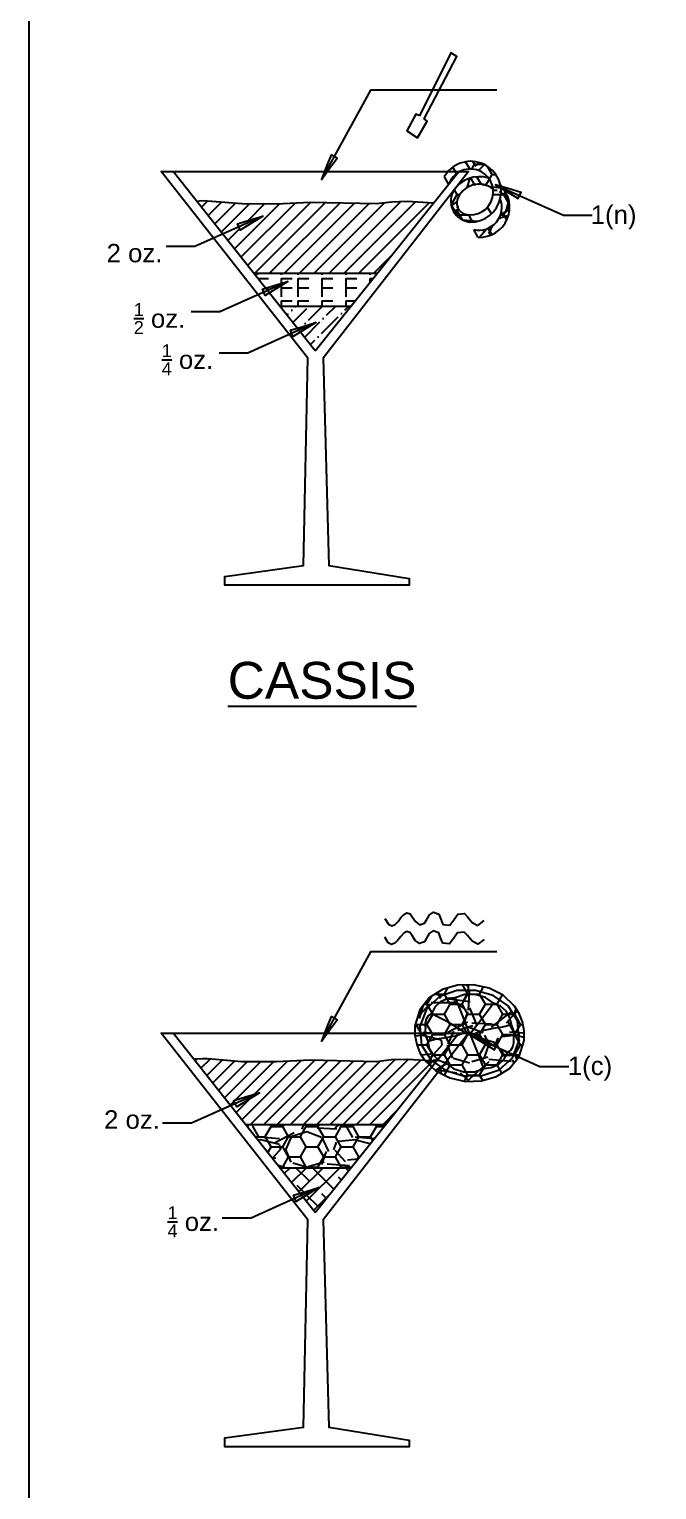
# Model space of a CAD drawing. Header units: metres. Extents: x -2.9 to 16.5, y 0 to 11.5.
# Drawn here: x 0.01 to 1.713, y 5.174 to 9.137 of the extents above; entities that cross this region are included whole.
import ezdxf

# ---------------------------------------------------------------- set-up
doc = ezdxf.new("R2010")
doc.units = ezdxf.units.M
for name, color, linetype in [('benedictine', 34, 'Continuous'), ('bourbon - whiskey', 35, 'Continuous'), ('creme de cassis', 1, 'Continuous'), ('french (dry) vermouth', 160, 'Continuous'), ('lemon juice', 51, 'Continuous')]:
    doc.layers.add(name, color=color, linetype=linetype)
doc.styles.get("Standard").update_dxf_attribs({"font": 'arial.ttf'})
pattern_1 = [(228.0128, (-3.074935, -2.084), (-2.032001727, -2.28600281), [0.034172, -3.38305]), (184.9697, (-3.097795, -2.1094), (3.048004931, 0.253998208), [0.0586405, -5.8054]), (132.5104, (-3.156215, -2.11448), (2.539998152, -2.79400273), [0.041348, -4.09347]), (267.2737, (-3.255275, -2.17798), (0.253998897, 5.079998365), [0.0534005, -5.28664]), (292.8337, (-3.257815, -2.23132), (-1.270003606, 3.048001733), [0.0523634, -5.18398]), (357.2737, (-3.237495, -2.27958), (-5.079998365, 0.253998897), [0.0534005, -5.28664]), (37.6942, (-3.184155, -2.28212), (-3.302002086, -2.539997736), [0.0706194, -6.99131]), (72.2553, (-3.128275, -2.23894), (1.7780035565, 5.5880016206), [0.066672, -6.60053]), (121.4296, (-3.107955, -2.17544), (-2.032000524, 3.301996116), [0.0535813, -5.30455]), (175.2364, (-3.135895, -2.12972), (2.793997805, -0.253997616), [0.0611713, -2.99739]), (222.3974, (-3.1968546, -2.12464), (-3.048000092, -2.793996365), [0.0791078, -7.83168]), (138.8141, (-3.003815, -2.18052), (-1.777998867, 1.523997656), [0.0270005, -2.67306]), (171.4692, (-3.024135, -2.16274), (3.30199496, -0.50800128), [0.0513682, -5.08546]), (225, (-3.07493, -2.15512), (-1e-16, -0.2539998), [0.035921, -0.323289]), (203.1986, (-3.092715, -2.12464), (1.27000428, 0.50800223), [0.019344, -1.91506]), (291.8014, (-3.110495, -2.13226), (-0.25400018, 0.7620005), [0.0273566, -1.34048]), (30.9638, (-3.100335, -2.15766), (0.7619992, 0.5080004), [0.044432, -1.43663]), (161.5651, (-3.062235, -2.1348), (0.50800023, -0.2539996), [0.0321287, -0.77109]), (16.3895, (-3.257815, -2.13226), (2.540001401, 0.761998415), [0.0450088, -4.45588]), (70.3462, (-3.214635, -2.11956), (-1.01599717, -2.79399605), [0.03776, -3.73822]), (293.1986, (-3.062235, -2.084), (-0.50800223, 1.27000428), [0.038688, -1.89572]), (343.6105, (-3.046995, -2.11956), (-2.540001401, 0.761998415), [0.0450088, -4.45588]), (339.444, (-3.257815, -2.28974), (-1.27000158, 0.50799938), [0.0434035, -2.12677]), (294.7751, (-3.217175, -2.30498), (-1.26999704, 2.793998703), [0.036367, -3.60036]), (66.8014, (-3.059695, -2.338), (0.50800223, 1.27000428), [0.038688, -1.89572]), (17.354, (-3.044455, -2.30244), (-3.302000178, -1.015998468), [0.0425783, -4.21524]), (69.444, (-3.184155, -2.338), (-0.50799938, -1.27000158), [0.021702, -2.14848]), (101.3099, (-3.074935, -2.338), (-0.25399875, 1.01599675), [0.0129515, -1.2822]), (165.9638, (-3.077475, -2.3253), (0.76200054, -0.25399956), [0.0523634, -0.994905]), (186.009, (-3.128275, -2.3126), (2.539996254, 0.253999407), [0.0485267, -4.80414]), (303.6901, (-3.100335, -2.18052), (-0.2540001, 0.5079995), [0.0366324, -0.879178]), (353.1572, (-3.080015, -2.211), (4.318001786, -0.508002275), [0.0639557, -6.3316]), (60.9454, (-3.016515, -2.21862), (-1.015997637, -1.77799576), [0.026151, -2.58894]), (90, (-3.00381, -2.19576), (-0.254, 0.254), [0.01524, -0.23876]), (120.2564, (-3.133355, -2.30498), (1.015997847, -1.777999103), [0.0352867, -3.49339]), (48.0128, (-3.151135, -2.2745), (2.032001727, 2.28600281), [0.0683443, -3.34888]), (0, (-3.10541, -2.2237), (0.254, 0.254), [0.06604, -0.18796]), (325.3048, (-3.039375, -2.2237), (-2.5399956, 1.77800017), [0.040161, -3.97593]), (254.0546, (-3.006355, -2.24656), (-0.25400065, -1.01600242), [0.036983, -1.81217]), (207.646, (-3.016515, -2.28212), (-4.825998305, -2.540001597), [0.0602145, -5.96125]), (175.4261, (-3.069855, -2.31006), (-3.3020007605, 0.253998771), [0.063703, -6.30658]), (175.4261, (-3.069855, -2.31006), (-3.3020007605, 0.253998771), [0.063703, -6.30658])]

# ---------------------------------------------------------------- blocks, each defined once
blk = doc.blocks.new('A$C7EF233EF')
for points in [[(0.26617, 0.17318), (0.25609, 0.17746), (0.23156, 0.13265), (0.26064, 0.11371), (0.28679, 0.15847), (0.27865, 0.16498), (0.368, 0.33414), (0.35152, 0.34446), (0.26617, 0.17318)], [(0.02632, 0.06722), (0.01313, 0.03364), (0, 0), (0.02132, 0.02912), (0.0426, 0.05826), (0.03446, 0.06276), (0.02632, 0.06722)], [(0.02632, 0.06722), (0.01313, 0.03364), (0, 0), (0.02132, 0.02912), (0.0426, 0.05826), (0.03446, 0.06276), (0.02632, 0.06722)]]:
    blk.add_lwpolyline(points, close=True)
blk.add_lwpolyline([(0.47635, 0.24257), (0.13309, 0.24257), (0, 0)])
blk = doc.blocks.new('A$C289B61D0')
for points in [[(0.18923, 0.79742), (0.199, 0.78245), (0.20806, 0.77823), (0.21658, 0.78174), (0.22477, 0.78999), (0.23274, 0.80003), (0.24072, 0.80877), (0.24886, 0.81332), (0.25737, 0.81061), (0.26345, 0.80209), (0.27202, 0.78918), (0.28315, 0.78077), (0.29693, 0.78549), (0.30251, 0.79499), (0.31, 0.80774), (0.32069, 0.81538), (0.33577, 0.80963), (0.34093, 0.79607), (0.34662, 0.78159), (0.36518, 0.77985), (0.37613, 0.79385), (0.38688, 0.80931), (0.40488, 0.81175), (0.41368, 0.80263), (0.42622, 0.78685), (0.44156, 0.77854), (0.45887, 0.792)], [(0.45838, 0.74121), (0.44108, 0.72782), (0.42572, 0.73606), (0.41313, 0.75191), (0.40434, 0.76102), (0.38633, 0.75857), (0.37565, 0.74311), (0.36469, 0.72911), (0.34613, 0.7308), (0.34038, 0.74528), (0.33523, 0.75891), (0.32015, 0.76466), (0.30945, 0.757), (0.30197, 0.74425), (0.29644, 0.73477), (0.28266, 0.73004), (0.27154, 0.73845), (0.26291, 0.75131), (0.25683, 0.75982), (0.24831, 0.76254), (0.24023, 0.75803), (0.23226, 0.74925), (0.22423, 0.73927), (0.21609, 0.73102), (0.20751, 0.72749), (0.19845, 0.73173), (0.18874, 0.7467)], [(0.493, 0.70731), (0.14973, 0.70731), (0.0167, 0.46474)]]:
    blk.add_lwpolyline(points)
blk.add_lwpolyline([(0.04297, 0.53202), (0.02983, 0.49838), (0.0167, 0.46474), (0.03797, 0.49393), (0.0593, 0.52306), (0.05116, 0.52757), (0.04297, 0.53202)], close=True)
blk = doc.blocks.new('A$C3C0D392B')
blk.add_lwpolyline([(0, 0), (-0.18425, -0.0829), (-0.26258, -0.0829)])
blk.add_lwpolyline([(-0.06532, -0.02941), (-0.06912, -0.02084), (-0.03455, -0.01042), (0, 0), (-0.0307, -0.01893), (-0.06147, -0.03788), (-0.06532, -0.02941)], close=True)
blk = doc.blocks.new('A$C7E895C52')
for points in [[(0.2355, 0.00405), (0.2355, 0.00405), (0.2298, 0.04335), (0.216975, 0.07995), (0.198375, 0.112725), (0.1752, 0.140625), (0.121875, 0.178575), (0.059175, 0.1995), (-0.007725, 0.204), (-0.073875, 0.1926), (-0.133875, 0.165825), (-0.18285, 0.124275), (-0.215325, 0.068325), (-0.22635, -0.00135), (-0.22635, -0.00135)], [(0.2151, 0.000975), (0.19605, 0.08055), (0.1479, 0.137175), (0.080475, 0.170925), (0.003375, 0.18195), (-0.073575, 0.170175), (-0.140625, 0.13575), (-0.188175, 0.078675), (-0.20625, -0.0009)], [(-0.07605, 0.139275), (-0.106575, 0.1317), (-0.1344, 0.11385), (-0.1551, 0.0885), (-0.164475, 0.05865)], [(0.08655, 0.13995), (0.048525, 0.159075), (0.00465, 0.165375), (-0.03885, 0.158775), (-0.07605, 0.139275)], [(-0.07605, 0.139275), (-0.0375, 0.071625), (0.001125, 0.00375)], [(0.00915, 0.0027), (0.048, 0.07125), (0.08655, 0.13995)], [(0.1734, 0.06015), (0.1629, 0.08925), (0.1428, 0.114), (0.11625, 0.131925), (0.08655, 0.13995)], [(-0.22635, -0.00135), (-0.22635, -0.00135), (-0.22065, -0.04065), (-0.207825, -0.07725), (-0.189225, -0.110025), (-0.16605, -0.137925), (-0.112725, -0.175875), (-0.050025, -0.1968), (0.016875, -0.2013), (0.083025, -0.1899), (0.143025, -0.163125), (0.192, -0.121575), (0.224475, -0.065625), (0.2355, 0.00405), (0.2355, 0.00405)], [(-0.20595, 0.001725), (-0.1869, -0.07785), (-0.13875, -0.134475), (-0.071325, -0.168225), (0.005775, -0.17925), (0.082725, -0.167475), (0.149775, -0.13305), (0.197325, -0.075975), (0.2154, 0.0036)], [(-0.164475, 0.05865), (-0.177, 0.0477), (-0.18345, 0.0324), (-0.185025, 0.015225), (-0.1827, -0.001575)], [(-0.1824, 0.00105), (-0.18, -0.0306), (-0.16425, -0.05745)], [(-0.02025, 0.003375), (-0.090825, 0.033375), (-0.164475, 0.05865)], [(-0.16425, -0.05745), (-0.12855, -0.0429), (-0.090225, -0.031125), (-0.052725, -0.01845), (-0.019575, -0.000975), (-0.0177, 0.002775)], [(0, 0), (-0.03885, -0.06855), (-0.0774, -0.13725)], [(-0.02025, 0.003375), (0.001125, 0.00375)], [(0, 0), (-0.0177, 0.002775)], [(0, 0), (0.008025, -0.00105)], [(0.00915, 0.0027), (0.001125, 0.00375)], [(0.00915, 0.0027), (0.02685, -0.000075)], [(0.1734, 0.06015), (0.1377, 0.0456), (0.099375, 0.033825), (0.061875, 0.02115), (0.028725, 0.003675), (0.02685, -0.000075)], [(0.19155, 0.00165), (0.18915, 0.0333), (0.1734, 0.06015)], [(0.173625, -0.05595), (0.18615, -0.045), (0.1926, -0.0297), (0.194175, -0.012525), (0.19185, 0.004275)], [(-0.16425, -0.05745), (-0.15375, -0.08655), (-0.13365, -0.1113), (-0.1071, -0.129225), (-0.0774, -0.13725)], [(0.0294, -0.000675), (0.008025, -0.00105)], [(0.0852, -0.136575), (0.04665, -0.068925), (0.008025, -0.00105)], [(0.0294, -0.000675), (0.099975, -0.030675), (0.173625, -0.05595)], [(0.0852, -0.136575), (0.115725, -0.129), (0.14355, -0.11115), (0.16425, -0.0858), (0.173625, -0.05595)], [(-0.0774, -0.13725), (-0.039375, -0.156375), (0.0045, -0.162675), (0.048, -0.156075), (0.0852, -0.136575)]]:
    blk.add_lwpolyline(points)

msp = doc.modelspace()

# ---------------------------------------------------------------- hatches: boundary and pattern name
at = {"layer": 'benedictine'}
h = msp.add_hatch(dxfattribs=at)
h.set_pattern_fill('ANSI38', color=256, scale=0.01, style=0)
h.set_pattern_definition([(45, (-4.886722, -4.676), (-0.02245064, 0.02245064), []), (135, (-4.886722, -4.676), (-0.06735192, 0.02245064), [0.079375, -0.047625])])
h.paths.add_polyline_path([(0.8838, 6.0476), (0.6902, 6.0476), (0.7451, 5.9782), (0.762, 5.9833), (0.7965, 5.9937), (0.7658, 5.9748), (0.7537, 5.9673), (0.7864, 5.926)])
at = {"layer": 'bourbon - whiskey'}
h = msp.add_hatch(dxfattribs=at)
h.set_pattern_fill('ANSI31', color=256, scale=0.009, style=0)
h.set_pattern_definition([(45, (0, 0.497587), (-0.02020558, 0.02020558), [])])
h.paths.add_polyline_path([(0.7737, 8.6676), (0.6808, 8.6635), (0.5872, 8.6636), (0.506, 8.6703), (0.4932, 8.6711), (0.4802, 8.6718), (0.4646, 8.6705), (0.5356, 8.5808), (0.579, 8.6004), (0.5752, 8.6089), (0.6098, 8.6193), (0.6443, 8.6298), (0.6137, 8.6108), (0.5829, 8.5919), (0.579, 8.6004), (0.5356, 8.5808), (0.6197, 8.4746), (0.9551, 8.4746), (1.1082, 8.6657), (1.0359, 8.6699), (0.9939, 8.6684), (0.9518, 8.6636)])
h = msp.add_hatch(dxfattribs=at)
h.set_pattern_fill('ANSI31', color=256, scale=0.008, style=0)
h.set_pattern_definition([(45, (-3.257815, -2.338), (-0.01796051, 0.01796051), [])])
h.paths.add_polyline_path([(0.7948, 6.2624), (0.8389, 6.3155), (0.8761, 6.3378), (0.7737, 6.3401), (0.6808, 6.336), (0.5872, 6.3361), (0.506, 6.3428), (0.4932, 6.3436), (0.4802, 6.3443), (0.4607, 6.3427), (0.4569, 6.3422), (0.5569, 6.2159), (0.5696, 6.2216), (0.5658, 6.2302), (0.6003, 6.2406), (0.6349, 6.251), (0.6042, 6.2321), (0.5734, 6.2131), (0.5696, 6.2216), (0.5569, 6.2159), (0.5973, 6.1649), (0.7697, 6.1649), (0.7702, 6.1984)])
h.paths.add_polyline_path([(0.7948, 6.2624), (0.7702, 6.1984), (0.7697, 6.1649), (0.9778, 6.1649), (1.1162, 6.3377), (1.0359, 6.3424), (0.9939, 6.3409), (0.9518, 6.3361), (0.8761, 6.3378), (0.8389, 6.3155)])
at = {"layer": 'creme de cassis'}
h = msp.add_hatch(dxfattribs=at)
h.set_pattern_fill('ANSI36', color=256, scale=0.008, style=0)
h.paths.add_polyline_path([(0.6902, 8.3856), (0.7377, 8.3255), (0.7536, 8.3303), (0.7881, 8.3407), (0.7574, 8.3218), (0.7462, 8.3148), (0.7864, 8.264), (0.8838, 8.3856)])
at = {"layer": 'french (dry) vermouth'}
h = msp.add_hatch(dxfattribs=at)
h.set_pattern_fill('F', color=256, scale=0.5, style=0, pattern_type=2)
h.set_pattern_definition([(0, (0.694, 0.13495), (0, 0.5), [0.03, -0.47]), (270, (0.694, 0.15995), (0.5, -1e-16), [0.05, -0.45]), (0, (0.694, 0.15995), (0, 0.5), [0.03, -0.47]), (0, (0.694, 0.19495), (0, 0.5), [0.03, -0.47]), (270, (0.694, 0.21995), (0.5, -1e-16), [0.05, -0.45]), (0, (0.694, 0.21995), (0, 0.5), [0.03, -0.47]), (0, (0.694, 0.25495), (0, 0.5), [0.03, -0.47]), (270, (0.694, 0.27995), (0.5, -1e-16), [0.05, -0.45]), (0, (0.694, 0.27995), (0, 0.5), [0.03, -0.47]), (0, (0.694, 0.31495), (0, 0.5), [0.03, -0.47]), (270, (0.694, 0.33995), (0.5, -1e-16), [0.05, -0.45]), (0, (0.694, 0.33995), (0, 0.5), [0.03, -0.47]), (0, (0.694, 0.37495), (0, 0.5), [0.03, -0.47]), (270, (0.694, 0.39995), (0.5, -1e-16), [0.05, -0.45]), (0, (0.694, 0.39995), (0, 0.5), [0.03, -0.47]), (0, (0.694, 0.43495), (0, 0.5), [0.03, -0.47]), (270, (0.694, 0.45995), (0.5, -1e-16), [0.05, -0.45]), (0, (0.694, 0.45995), (0, 0.5), [0.03, -0.47]), (270, (0.694, 0.51995), (0.5, -1e-16), [0.05, -0.45]), (0, (0.629, 0.13495), (0, 0.5), [0.03, -0.47]), (270, (0.629, 0.15995), (0.5, -1e-16), [0.05, -0.45]), (0, (0.629, 0.15995), (0, 0.5), [0.03, -0.47]), (0, (0.629, 0.19495), (0, 0.5), [0.03, -0.47]), (270, (0.629, 0.21995), (0.5, -1e-16), [0.05, -0.45]), (0, (0.629, 0.21995), (0, 0.5), [0.03, -0.47]), (0, (0.629, 0.25495), (0, 0.5), [0.03, -0.47]), (270, (0.629, 0.27995), (0.5, -1e-16), [0.05, -0.45]), (0, (0.629, 0.27995), (0, 0.5), [0.03, -0.47]), (0, (0.629, 0.31495), (0, 0.5), [0.03, -0.47]), (270, (0.629, 0.33995), (0.5, -1e-16), [0.05, -0.45]), (0, (0.629, 0.33995), (0, 0.5), [0.03, -0.47]), (0, (0.629, 0.37495), (0, 0.5), [0.03, -0.47]), (270, (0.629, 0.39995), (0.5, -1e-16), [0.05, -0.45]), (0, (0.629, 0.39995), (0, 0.5), [0.03, -0.47]), (0, (0.629, 0.43495), (0, 0.5), [0.03, -0.47]), (270, (0.629, 0.45995), (0.5, -1e-16), [0.05, -0.45]), (0, (0.629, 0.45995), (0, 0.5), [0.03, -0.47]), (270, (0.629, 0.51995), (0.5, -1e-16), [0.05, -0.45]), (0, (0.564, 0.13495), (0, 0.5), [0.03, -0.47]), (270, (0.564, 0.15995), (0.5, -1e-16), [0.05, -0.45]), (0, (0.564, 0.15995), (0, 0.5), [0.03, -0.47]), (0, (0.564, 0.19495), (0, 0.5), [0.03, -0.47]), (270, (0.564, 0.21995), (0.5, -1e-16), [0.05, -0.45]), (0, (0.564, 0.21995), (0, 0.5), [0.03, -0.47]), (0, (0.564, 0.25495), (0, 0.5), [0.03, -0.47]), (270, (0.564, 0.27995), (0.5, -1e-16), [0.05, -0.45]), (0, (0.564, 0.27995), (0, 0.5), [0.03, -0.47]), (0, (0.564, 0.31495), (0, 0.5), [0.03, -0.47]), (270, (0.564, 0.33995), (0.5, -1e-16), [0.05, -0.45]), (0, (0.564, 0.33995), (0, 0.5), [0.03, -0.47]), (0, (0.564, 0.37495), (0, 0.5), [0.03, -0.47]), (270, (0.564, 0.39995), (0.5, -1e-16), [0.05, -0.45]), (0, (0.564, 0.39995), (0, 0.5), [0.03, -0.47]), (0, (0.564, 0.43495), (0, 0.5), [0.03, -0.47]), (270, (0.564, 0.45995), (0.5, -1e-16), [0.05, -0.45]), (0, (0.564, 0.45995), (0, 0.5), [0.03, -0.47]), (270, (0.564, 0.51995), (0.5, -1e-16), [0.05, -0.45]), (0, (0.499, 0.13495), (0, 0.5), [0.03, -0.47]), (270, (0.499, 0.15995), (0.5, -1e-16), [0.05, -0.45]), (0, (0.499, 0.15995), (0, 0.5), [0.03, -0.47]), (0, (0.499, 0.19495), (0, 0.5), [0.03, -0.47]), (270, (0.499, 0.21995), (0.5, -1e-16), [0.05, -0.45]), (0, (0.499, 0.21995), (0, 0.5), [0.03, -0.47]), (0, (0.499, 0.25495), (0, 0.5), [0.03, -0.47]), (270, (0.499, 0.27995), (0.5, -1e-16), [0.05, -0.45]), (0, (0.499, 0.27995), (0, 0.5), [0.03, -0.47]), (0, (0.499, 0.31495), (0, 0.5), [0.03, -0.47]), (270, (0.499, 0.33995), (0.5, -1e-16), [0.05, -0.45]), (0, (0.499, 0.33995), (0, 0.5), [0.03, -0.47]), (0, (0.499, 0.37495), (0, 0.5), [0.03, -0.47]), (270, (0.499, 0.39995), (0.5, -1e-16), [0.05, -0.45]), (0, (0.499, 0.39995), (0, 0.5), [0.03, -0.47]), (0, (0.499, 0.43495), (0, 0.5), [0.03, -0.47]), (270, (0.499, 0.45995), (0.5, -1e-16), [0.05, -0.45]), (0, (0.499, 0.45995), (0, 0.5), [0.03, -0.47]), (270, (0.499, 0.51995), (0.5, -1e-16), [0.05, -0.45]), (0, (0.434, 0.13495), (0, 0.5), [0.03, -0.47]), (270, (0.434, 0.15995), (0.5, -1e-16), [0.05, -0.45]), (0, (0.434, 0.15995), (0, 0.5), [0.03, -0.47]), (0, (0.434, 0.19495), (0, 0.5), [0.03, -0.47]), (270, (0.434, 0.21995), (0.5, -1e-16), [0.05, -0.45]), (0, (0.434, 0.21995), (0, 0.5), [0.03, -0.47]), (0, (0.434, 0.25495), (0, 0.5), [0.03, -0.47]), (270, (0.434, 0.27995), (0.5, -1e-16), [0.05, -0.45]), (0, (0.434, 0.27995), (0, 0.5), [0.03, -0.47]), (0, (0.434, 0.31495), (0, 0.5), [0.03, -0.47]), (270, (0.434, 0.33995), (0.5, -1e-16), [0.05, -0.45]), (0, (0.434, 0.33995), (0, 0.5), [0.03, -0.47]), (0, (0.434, 0.37495), (0, 0.5), [0.03, -0.47]), (270, (0.434, 0.39995), (0.5, -1e-16), [0.05, -0.45]), (0, (0.434, 0.39995), (0, 0.5), [0.03, -0.47]), (0, (0.434, 0.43495), (0, 0.5), [0.03, -0.47]), (270, (0.434, 0.45995), (0.5, -1e-16), [0.05, -0.45]), (0, (0.434, 0.45995), (0, 0.5), [0.03, -0.47]), (270, (0.434, 0.51995), (0.5, -1e-16), [0.05, -0.45]), (0, (0.369, 0.13495), (0, 0.5), [0.03, -0.47]), (270, (0.369, 0.15995), (0.5, -1e-16), [0.05, -0.45]), (0, (0.369, 0.15995), (0, 0.5), [0.03, -0.47]), (0, (0.369, 0.19495), (0, 0.5), [0.03, -0.47]), (270, (0.369, 0.21995), (0.5, -1e-16), [0.05, -0.45]), (0, (0.369, 0.21995), (0, 0.5), [0.03, -0.47]), (0, (0.369, 0.25495), (0, 0.5), [0.03, -0.47]), (270, (0.369, 0.27995), (0.5, -1e-16), [0.05, -0.45]), (0, (0.369, 0.27995), (0, 0.5), [0.03, -0.47]), (0, (0.369, 0.31495), (0, 0.5), [0.03, -0.47]), (270, (0.369, 0.33995), (0.5, -1e-16), [0.05, -0.45]), (0, (0.369, 0.33995), (0, 0.5), [0.03, -0.47]), (0, (0.369, 0.37495), (0, 0.5), [0.03, -0.47]), (270, (0.369, 0.39995), (0.5, -1e-16), [0.05, -0.45]), (0, (0.369, 0.39995), (0, 0.5), [0.03, -0.47]), (0, (0.369, 0.43495), (0, 0.5), [0.03, -0.47]), (270, (0.369, 0.45995), (0.5, -1e-16), [0.05, -0.45]), (0, (0.369, 0.45995), (0, 0.5), [0.03, -0.47]), (270, (0.369, 0.51995), (0.5, -1e-16), [0.05, -0.45]), (0, (0.304, 0.13495), (0, 0.5), [0.03, -0.47]), (270, (0.304, 0.15995), (0.5, -1e-16), [0.05, -0.45]), (0, (0.304, 0.15995), (0, 0.5), [0.03, -0.47]), (0, (0.304, 0.19495), (0, 0.5), [0.03, -0.47]), (270, (0.304, 0.21995), (0.5, -1e-16), [0.05, -0.45]), (0, (0.304, 0.21995), (0, 0.5), [0.03, -0.47]), (0, (0.304, 0.25495), (0, 0.5), [0.03, -0.47]), (270, (0.304, 0.27995), (0.5, -1e-16), [0.05, -0.45]), (0, (0.304, 0.27995), (0, 0.5), [0.03, -0.47]), (0, (0.304, 0.31495), (0, 0.5), [0.03, -0.47]), (270, (0.304, 0.33995), (0.5, -1e-16), [0.05, -0.45]), (0, (0.304, 0.33995), (0, 0.5), [0.03, -0.47]), (0, (0.304, 0.37495), (0, 0.5), [0.03, -0.47]), (270, (0.304, 0.39995), (0.5, -1e-16), [0.05, -0.45]), (0, (0.304, 0.39995), (0, 0.5), [0.03, -0.47]), (0, (0.304, 0.43495), (0, 0.5), [0.03, -0.47]), (270, (0.304, 0.45995), (0.5, -1e-16), [0.05, -0.45]), (0, (0.304, 0.45995), (0, 0.5), [0.03, -0.47]), (270, (0.304, 0.51995), (0.5, -1e-16), [0.05, -0.45]), (0, (0.239, 0.13495), (0, 0.5), [0.03, -0.47]), (270, (0.239, 0.15995), (0.5, -1e-16), [0.05, -0.45]), (0, (0.239, 0.15995), (0, 0.5), [0.03, -0.47]), (0, (0.239, 0.19495), (0, 0.5), [0.03, -0.47]), (270, (0.239, 0.21995), (0.5, -1e-16), [0.05, -0.45]), (0, (0.239, 0.21995), (0, 0.5), [0.03, -0.47]), (0, (0.239, 0.25495), (0, 0.5), [0.03, -0.47]), (270, (0.239, 0.27995), (0.5, -1e-16), [0.05, -0.45]), (0, (0.239, 0.27995), (0, 0.5), [0.03, -0.47]), (0, (0.239, 0.31495), (0, 0.5), [0.03, -0.47]), (270, (0.239, 0.33995), (0.5, -1e-16), [0.05, -0.45]), (0, (0.239, 0.33995), (0, 0.5), [0.03, -0.47]), (0, (0.239, 0.37495), (0, 0.5), [0.03, -0.47]), (270, (0.239, 0.39995), (0.5, -1e-16), [0.05, -0.45]), (0, (0.239, 0.39995), (0, 0.5), [0.03, -0.47]), (0, (0.239, 0.43495), (0, 0.5), [0.03, -0.47]), (270, (0.239, 0.45995), (0.5, -1e-16), [0.05, -0.45]), (0, (0.239, 0.45995), (0, 0.5), [0.03, -0.47]), (270, (0.239, 0.51995), (0.5, -1e-16), [0.05, -0.45])])
h.paths.add_polyline_path([(0.9551, 8.4746), (0.6197, 8.4746), (0.6902, 8.3856), (0.8838, 8.3856)])
at = {"layer": 'lemon juice'}
h = msp.add_hatch(dxfattribs=at)
h.set_pattern_fill('GRAVEL', color=256, scale=0.01, style=0)
h.set_pattern_definition([(228.0128, (-3.074935, -2.084), (-2.032001727, -2.28600281), [0.034172, -3.38305]), (184.9697, (-3.097795, -2.1094), (3.048004931, 0.253998208), [0.0586405, -5.8054]), (132.5104, (-3.156215, -2.11448), (2.539998152, -2.79400273), [0.041348, -4.09347]), (267.2737, (-3.255275, -2.17798), (0.253998897, 5.079998365), [0.0534005, -5.28664]), (292.8337, (-3.257815, -2.23132), (-1.270003606, 3.048001733), [0.0523634, -5.18398]), (357.2737, (-3.237495, -2.27958), (-5.079998365, 0.253998897), [0.0534005, -5.28664]), (37.6942, (-3.184155, -2.28212), (-3.302002086, -2.539997736), [0.0706194, -6.99131]), (72.2553, (-3.128275, -2.23894), (1.7780035565, 5.5880016206), [0.066672, -6.60053]), (121.4296, (-3.107955, -2.17544), (-2.032000524, 3.301996116), [0.0535813, -5.30455]), (175.2364, (-3.135895, -2.12972), (2.793997805, -0.253997616), [0.0611713, -2.99739]), (222.3974, (-3.1968546, -2.12464), (-3.048000092, -2.793996365), [0.0791078, -7.83168]), (138.8141, (-3.003815, -2.18052), (-1.777998867, 1.523997656), [0.0270005, -2.67306]), (171.4692, (-3.024135, -2.16274), (3.30199496, -0.50800128), [0.0513682, -5.08546]), (225, (-3.07493, -2.15512), (-1e-16, -0.2539998), [0.035921, -0.323289]), (203.1986, (-3.092715, -2.12464), (1.27000428, 0.50800223), [0.019344, -1.91506]), (291.8014, (-3.110495, -2.13226), (-0.25400018, 0.7620005), [0.0273566, -1.34048]), (30.9638, (-3.100335, -2.15766), (0.7619992, 0.5080004), [0.044432, -1.43663]), (161.5651, (-3.062235, -2.1348), (0.50800023, -0.2539996), [0.0321287, -0.77109]), (16.3895, (-3.257815, -2.13226), (2.540001401, 0.761998415), [0.0450088, -4.45588]), (70.3462, (-3.214635, -2.11956), (-1.01599717, -2.79399605), [0.03776, -3.73822]), (293.1986, (-3.062235, -2.084), (-0.50800223, 1.27000428), [0.038688, -1.89572]), (343.6105, (-3.046995, -2.11956), (-2.540001401, 0.761998415), [0.0450088, -4.45588]), (339.444, (-3.257815, -2.28974), (-1.27000158, 0.50799938), [0.0434035, -2.12677]), (294.7751, (-3.217175, -2.30498), (-1.26999704, 2.793998703), [0.036367, -3.60036]), (66.8014, (-3.059695, -2.338), (0.50800223, 1.27000428), [0.038688, -1.89572]), (17.354, (-3.044455, -2.30244), (-3.302000178, -1.015998468), [0.0425783, -4.21524]), (69.444, (-3.184155, -2.338), (-0.50799938, -1.27000158), [0.021702, -2.14848]), (101.3099, (-3.074935, -2.338), (-0.25399875, 1.01599675), [0.0129515, -1.2822]), (165.9638, (-3.077475, -2.3253), (0.76200054, -0.25399956), [0.0523634, -0.994905]), (186.009, (-3.128275, -2.3126), (2.539996254, 0.253999407), [0.0485267, -4.80414]), (303.6901, (-3.100335, -2.18052), (-0.2540001, 0.5079995), [0.0366324, -0.879178]), (353.1572, (-3.080015, -2.211), (4.318001786, -0.508002275), [0.0639557, -6.3316]), (60.9454, (-3.016515, -2.21862), (-1.015997637, -1.77799576), [0.026151, -2.58894]), (90, (-3.00381, -2.19576), (-0.254, 0.254), [0.01524, -0.23876]), (120.2564, (-3.133355, -2.30498), (1.015997847, -1.777999103), [0.0352867, -3.49339]), (48.0128, (-3.151135, -2.2745), (2.032001727, 2.28600281), [0.0683443, -3.34888]), (0, (-3.10541, -2.2237), (0.254, 0.254), [0.06604, -0.18796]), (325.3048, (-3.039375, -2.2237), (-2.5399956, 1.77800017), [0.040161, -3.97593]), (254.0546, (-3.006355, -2.24656), (-0.25400065, -1.01600242), [0.036983, -1.81217]), (207.646, (-3.016515, -2.28212), (-4.825998305, -2.540001597), [0.0602145, -5.96125]), (175.4261, (-3.069855, -2.31006), (-3.3020007605, 0.253998771), [0.063703, -6.30658]), (175.4261, (-3.069855, -2.31006), (-3.3020007605, 0.253998771), [0.063703, -6.30658])])
h.paths.add_polyline_path([(1.1467, 8.7504), (1.176, 8.7504), (1.1783, 8.7504, -1.440995), (1.1935, 8.6347, -0.408592), (1.1717, 8.6737, -0.51898), (1.2694, 8.7027, 0.131666), (1.2575, 8.7327, 0.30241), (1.1694, 8.7083), (1.1642, 8.7016, 0.024062), (1.1599, 8.6949, 0.512754), (1.2053, 8.6136, 1.582324)])
h.paths.add_polyline_path([(1.174, 8.7479), (1.176, 8.7504), (1.1467, 8.7504, 0.052304), (1.1367, 8.7364), (1.1483, 8.7158), (1.149, 8.7167, -0.164857)])
h.paths.add_polyline_path([(1.289, 8.7136, -0.113106), (1.2886, 8.6768, -0.604766), (1.2167, 8.5932), (1.2285, 8.5721, 0.688562)])
h = msp.add_hatch(dxfattribs=at)
h.set_pattern_fill('GRAVEL', color=256, scale=0.01, style=0)
h.set_pattern_definition(pattern_1)
h.paths.add_polyline_path([(1.1467, 8.7504), (1.176, 8.7504), (1.1783, 8.7504, -1.440995), (1.1935, 8.6347, -0.408592), (1.1717, 8.6737, -0.51898), (1.2694, 8.7027, 0.131666), (1.2575, 8.7327, 0.30241), (1.1694, 8.7083), (1.1642, 8.7016, 0.024062), (1.1599, 8.6949, 0.512754), (1.2053, 8.6136, 1.582324)])
h.paths.add_polyline_path([(1.174, 8.7479), (1.176, 8.7504), (1.1467, 8.7504, 0.052304), (1.1367, 8.7364), (1.1483, 8.7158), (1.149, 8.7167, -0.164857)])
h.paths.add_polyline_path([(1.289, 8.7136, -0.113106), (1.2886, 8.6768, -0.604766), (1.2167, 8.5932), (1.2285, 8.5721, 0.688562)])
h = msp.add_hatch(dxfattribs=at)
h.set_pattern_fill('HONEY', color=256, scale=0.01, style=0)
h.set_pattern_definition([(0, (-3.257815, -2.338), (0.047625, 0.0274963), [0.03175, -0.0635]), (120, (-3.257815, -2.338), (-0.047624994, 0.02749631), [0.03175, -0.0635]), (60, (-3.257815, -2.338), (6e-09, 0.05499261), [-0.0635, 0.03175])])
h.paths.add_polyline_path([(1.1467, 8.7504), (1.176, 8.7504), (1.1783, 8.7504, -1.440995), (1.1935, 8.6347, -0.408592), (1.1717, 8.6737, -0.51898), (1.2694, 8.7027, 0.131666), (1.2575, 8.7327, 0.30241), (1.1694, 8.7083), (1.1642, 8.7016, 0.024062), (1.1599, 8.6949, 0.512754), (1.2053, 8.6136, 1.582324)])
h.paths.add_polyline_path([(1.174, 8.7479), (1.176, 8.7504), (1.1467, 8.7504, 0.052304), (1.1367, 8.7364), (1.1483, 8.7158), (1.149, 8.7167, -0.164857)])
h.paths.add_polyline_path([(1.289, 8.7136, -0.113106), (1.2886, 8.6768, -0.604766), (1.2167, 8.5932), (1.2285, 8.5721, 0.688562)])
h = msp.add_hatch(dxfattribs=at)
h.set_pattern_fill('GRAVEL', color=256, scale=0.01, style=0)
h.set_pattern_definition(pattern_1)
h.paths.add_polyline_path([(1.1467, 8.7504), (1.176, 8.7504), (1.1783, 8.7504, -1.440995), (1.1935, 8.6347, -0.408592), (1.1717, 8.6737, -0.51898), (1.2694, 8.7027, 0.131666), (1.2575, 8.7327, 0.30241), (1.1694, 8.7083), (1.1642, 8.7016, 0.024062), (1.1599, 8.6949, 0.512754), (1.2053, 8.6136, 1.582324)])
h.paths.add_polyline_path([(1.174, 8.7479), (1.176, 8.7504), (1.1467, 8.7504, 0.052304), (1.1367, 8.7364), (1.1483, 8.7158), (1.149, 8.7167, -0.164857)])
h.paths.add_polyline_path([(1.289, 8.7136, -0.113106), (1.2886, 8.6768, -0.604766), (1.2167, 8.5932), (1.2285, 8.5721, 0.688562)])
h = msp.add_hatch(dxfattribs=at)
h.set_pattern_fill('HONEY', color=256, scale=0.01, style=0)
h.set_pattern_definition([(0, (-0.323364, 0.029652), (0.047625, 0.0274963), [0.03175, -0.0635]), (120, (-0.323364, 0.029652), (-0.04762499, 0.02749631), [0.03175, -0.0635]), (60, (-0.323364, 0.029652), (6e-09, 0.05499261), [-0.0635, 0.03175])])
h.paths.add_polyline_path([(1.1665, 6.5087), (1.1462, 6.5067), (1.1267, 6.4979), (1.1111, 6.4836), (1.1023, 6.4653), (1.1472, 6.4423), (1.1896, 6.4165), (1.2033, 6.4147), (1.1849, 6.4618)], flags=0)
h.paths.add_polyline_path([(1.1921, 6.5178), (1.1665, 6.5087), (1.1849, 6.4618), (1.2033, 6.4147), (1.2083, 6.4133), (1.2396, 6.4536), (1.2707, 6.494), (1.2481, 6.5098), (1.2206, 6.5179)], flags=0)
h.paths.add_polyline_path([(1.2396, 6.4536), (1.2083, 6.4133), (1.2194, 6.4099), (1.221, 6.4121), (1.2438, 6.4202), (1.269, 6.4248), (1.2947, 6.4288), (1.3189, 6.4348), (1.3149, 6.4544), (1.3043, 6.4722), (1.289, 6.4861), (1.2707, 6.494)], flags=0)
h.paths.add_polyline_path([(1.269, 6.4248), (1.2438, 6.4202), (1.221, 6.4121), (1.2194, 6.4099), (1.2083, 6.4133), (1.2033, 6.4147), (1.1896, 6.4165), (1.1472, 6.4423), (1.1023, 6.4653), (1.1111, 6.4836), (1.1267, 6.4979), (1.1462, 6.5067), (1.1665, 6.5087), (1.1921, 6.5178), (1.2206, 6.5179), (1.2481, 6.5098), (1.2707, 6.494), (1.289, 6.4861), (1.3043, 6.4722), (1.3149, 6.4544), (1.3189, 6.4348), (1.2947, 6.4288)], flags=0)
h.paths.add_polyline_path([(1.2634, 6.3835), (1.3082, 6.3604), (1.2995, 6.3422), (1.2838, 6.3279), (1.2644, 6.319), (1.2441, 6.317), (1.2184, 6.308), (1.19, 6.3078), (1.1624, 6.3159), (1.1399, 6.3317), (1.1216, 6.3396), (1.1062, 6.3536), (1.0957, 6.3713), (1.0917, 6.3909), (1.1159, 6.3969), (1.1415, 6.4009), (1.1667, 6.4055), (1.1896, 6.4136), (1.1912, 6.4159), (1.2022, 6.4124), (1.2073, 6.411), (1.221, 6.4093)], flags=0)
h.paths.add_polyline_path([(1.3353, 6.4458), (1.3098, 6.4865), (1.2697, 6.5144), (1.2213, 6.5287), (1.171, 6.5283), (1.1248, 6.5125), (1.089, 6.4804), (1.0705, 6.4323), (1.0752, 6.38), (1.1008, 6.3392), (1.1409, 6.3113), (1.1892, 6.2971), (1.2396, 6.2974), (1.2858, 6.3132), (1.3216, 6.3454), (1.3401, 6.3934)], flags=16)
h.paths.add_polyline_path([(1.2441, 6.317), (1.2644, 6.319), (1.2838, 6.3279), (1.2995, 6.3422), (1.3082, 6.3604), (1.2634, 6.3835), (1.221, 6.4093), (1.2073, 6.411), (1.2257, 6.3639)], flags=0)
h.paths.add_polyline_path([(1.2257, 6.3639), (1.2073, 6.411), (1.2022, 6.4124), (1.171, 6.3721), (1.1399, 6.3317), (1.1624, 6.3159), (1.19, 6.3078), (1.2184, 6.308), (1.2441, 6.317)], flags=0)
h.paths.add_polyline_path([(1.171, 6.3721), (1.2022, 6.4124), (1.1912, 6.4159), (1.1896, 6.4136), (1.1667, 6.4055), (1.1415, 6.4009), (1.1159, 6.3969), (1.0917, 6.3909), (1.0957, 6.3713), (1.1062, 6.3536), (1.1216, 6.3396), (1.1399, 6.3317)], flags=0)
h.paths.add_polyline_path([(1.0707, 6.4763), (1.0571, 6.4326), (1.0571, 6.4069), (1.0619, 6.3823), (1.0708, 6.3596), (1.083, 6.3395), (1.1136, 6.3103), (1.1519, 6.291), (1.1943, 6.2819), (1.2377, 6.283), (1.2787, 6.2946), (1.3139, 6.3167), (1.3399, 6.3495), (1.3535, 6.3931), (1.3535, 6.4188), (1.3487, 6.4434), (1.3398, 6.4662), (1.3276, 6.4862), (1.2969, 6.5155), (1.2587, 6.5347), (1.2163, 6.5438), (1.1728, 6.5427), (1.1319, 6.5311), (1.0967, 6.5091)])
h.paths.add_polyline_path([(1.1248, 6.5125), (1.171, 6.5283), (1.2213, 6.5287), (1.2697, 6.5144), (1.3098, 6.4865), (1.3353, 6.4458), (1.3401, 6.3934), (1.3216, 6.3454), (1.2858, 6.3132), (1.2396, 6.2974), (1.1892, 6.2971), (1.1409, 6.3113), (1.1008, 6.3392), (1.0752, 6.38), (1.0705, 6.4323), (1.089, 6.4804)], flags=0)
h = msp.add_hatch(dxfattribs=at)
h.set_pattern_fill('GRAVEL', color=256, scale=0.01, style=0)
h.set_pattern_definition([(228.0128, (-0.140484, 0.283652), (-2.032001727, -2.28600281), [0.034172, -3.38305]), (184.9697, (-0.163344, 0.258252), (3.04800493, 0.253998208), [0.0586405, -5.8054]), (132.5104, (-0.221764, 0.253172), (2.53999815, -2.79400273), [0.041348, -4.09347]), (267.2737, (-0.320824, 0.189672), (0.253998897, 5.079998365), [0.0534005, -5.28664]), (292.8337, (-0.323364, 0.136332), (-1.270003606, 3.048001733), [0.0523634, -5.18398]), (357.2737, (-0.303044, 0.088072), (-5.079998365, 0.253998897), [0.0534005, -5.28664]), (37.6942, (-0.249704, 0.085532), (-3.302002086, -2.539997736), [0.0706194, -6.99131]), (72.2553, (-0.193824, 0.128712), (1.778003557, 5.58800162), [0.066672, -6.60053]), (121.4296, (-0.173504, 0.192212), (-2.032000524, 3.301996116), [0.0535813, -5.30455]), (175.2364, (-0.201444, 0.237932), (2.793997805, -0.253997616), [0.061171, -2.99739]), (222.3974, (-0.262404, 0.243012), (-3.048000092, -2.793996365), [0.079108, -7.83168]), (138.8141, (-0.069364, 0.187132), (-1.77799887, 1.52399766), [0.0270005, -2.67306]), (171.4692, (-0.089684, 0.204912), (3.30199496, -0.50800128), [0.051368, -5.08546]), (225, (-0.14048, 0.21253), (-1e-16, -0.254), [0.035921, -0.323289]), (203.1986, (-0.158264, 0.243012), (1.27000428, 0.50800223), [0.019344, -1.91506]), (291.8014, (-0.176044, 0.23539), (-0.25400018, 0.7620005), [0.027357, -1.34048]), (30.9638, (-0.165884, 0.209992), (0.7619992, 0.5080004), [0.044432, -1.43663]), (161.5651, (-0.12778, 0.23285), (0.5080002, -0.2539996), [0.032129, -0.77109]), (16.3895, (-0.323364, 0.235392), (2.5400014, 0.761998415), [0.045009, -4.45588]), (70.3462, (-0.280184, 0.248092), (-1.01599717, -2.79399605), [0.03776, -3.73822]), (293.1986, (-0.127784, 0.283652), (-0.50800223, 1.27000428), [0.038688, -1.89572]), (343.6105, (-0.112544, 0.248092), (-2.5400014, 0.761998415), [0.045009, -4.45588]), (339.444, (-0.323364, 0.077912), (-1.27000158, 0.50799938), [0.0434035, -2.12677]), (294.7751, (-0.282724, 0.062672), (-1.26999704, 2.793998703), [0.036367, -3.60036]), (66.8014, (-0.125244, 0.029652), (0.50800223, 1.27000428), [0.038688, -1.89572]), (17.354, (-0.110004, 0.065212), (-3.302000178, -1.015998468), [0.0425783, -4.21524]), (69.444, (-0.249704, 0.029652), (-0.50799938, -1.27000158), [0.021702, -2.14848]), (101.3099, (-0.140484, 0.02965), (-0.25399875, 1.01599675), [0.0129515, -1.2822]), (165.9638, (-0.143024, 0.04235), (0.76200054, -0.25399956), [0.052363, -0.994905]), (186.009, (-0.193824, 0.055052), (2.539996254, 0.253999407), [0.0485267, -4.80414]), (303.6901, (-0.165884, 0.18713), (-0.2540001, 0.5079995), [0.036632, -0.879178]), (353.1572, (-0.145564, 0.156652), (4.318001786, -0.508002275), [0.0639557, -6.3316]), (60.9454, (-0.082064, 0.149032), (-1.01599764, -1.77799576), [0.026151, -2.58894]), (90, (-0.06936, 0.1719), (-0.254, 0.254), [0.01524, -0.23876]), (120.2564, (-0.198904, 0.062672), (1.015997847, -1.777999103), [0.035287, -3.49339]), (48.0128, (-0.216684, 0.093152), (2.032001727, 2.28600281), [0.068344, -3.34888]), (0, (-0.17096, 0.14395), (0.254, 0.254), [0.06604, -0.18796]), (325.3048, (-0.104924, 0.143952), (-2.5399956, 1.77800017), [0.040161, -3.97593]), (254.0546, (-0.071904, 0.121092), (-0.25400065, -1.01600242), [0.036983, -1.81217]), (207.646, (-0.082064, 0.085532), (-4.825998305, -2.540001597), [0.0602145, -5.96125]), (175.4261, (-0.135404, 0.057592), (-3.30200076, 0.253998771), [0.063703, -6.30658]), (175.4261, (-0.135404, 0.057592), (-3.30200076, 0.253998771), [0.063703, -6.30658])])
h.paths.add_polyline_path([(1.1665, 6.5087), (1.1462, 6.5067), (1.1267, 6.4979), (1.1111, 6.4836), (1.1023, 6.4653), (1.1472, 6.4423), (1.1896, 6.4165), (1.2033, 6.4147), (1.1849, 6.4618)], flags=0)
h.paths.add_polyline_path([(1.1849, 6.4618), (1.2033, 6.4147), (1.2083, 6.4133), (1.2396, 6.4536), (1.2707, 6.494), (1.2481, 6.5098), (1.2206, 6.5179), (1.1921, 6.5178), (1.1665, 6.5087)], flags=0)
h.paths.add_polyline_path([(1.2396, 6.4536), (1.2083, 6.4133), (1.2194, 6.4099), (1.221, 6.4121), (1.2438, 6.4202), (1.269, 6.4248), (1.2947, 6.4288), (1.3189, 6.4348), (1.3149, 6.4544), (1.3043, 6.4722), (1.289, 6.4861), (1.2707, 6.494)], flags=0)
h.paths.add_polyline_path([(1.2634, 6.3835), (1.3082, 6.3604), (1.2995, 6.3422), (1.2838, 6.3279), (1.2644, 6.319), (1.2441, 6.317), (1.2184, 6.308), (1.19, 6.3078), (1.1624, 6.3159), (1.1399, 6.3317), (1.1216, 6.3396), (1.1062, 6.3536), (1.0957, 6.3713), (1.0917, 6.3909), (1.1159, 6.3969), (1.1415, 6.4009), (1.1667, 6.4055), (1.1896, 6.4136), (1.1912, 6.4159), (1.2022, 6.4124), (1.2073, 6.411), (1.221, 6.4093)], flags=0)
h.paths.add_polyline_path([(1.2438, 6.4202), (1.221, 6.4121), (1.2194, 6.4099), (1.2083, 6.4133), (1.2033, 6.4147), (1.1896, 6.4165), (1.1472, 6.4423), (1.1023, 6.4653), (1.1111, 6.4836), (1.1267, 6.4979), (1.1462, 6.5067), (1.1665, 6.5087), (1.1921, 6.5178), (1.2206, 6.5179), (1.2481, 6.5098), (1.2707, 6.494), (1.289, 6.4861), (1.3043, 6.4722), (1.3149, 6.4544), (1.3189, 6.4348), (1.2947, 6.4288), (1.269, 6.4248)], flags=0)
h.paths.add_polyline_path([(1.3401, 6.3934), (1.3353, 6.4458), (1.3098, 6.4865), (1.2697, 6.5144), (1.2213, 6.5287), (1.171, 6.5283), (1.1248, 6.5125), (1.089, 6.4804), (1.0705, 6.4323), (1.0752, 6.38), (1.1008, 6.3392), (1.1409, 6.3113), (1.1892, 6.2971), (1.2396, 6.2974), (1.2858, 6.3132), (1.3216, 6.3454)], flags=16)
h.paths.add_polyline_path([(1.2441, 6.317), (1.2644, 6.319), (1.2838, 6.3279), (1.2995, 6.3422), (1.3082, 6.3604), (1.2634, 6.3835), (1.221, 6.4093), (1.2073, 6.411), (1.2257, 6.3639)], flags=0)
h.paths.add_polyline_path([(1.2073, 6.411), (1.2022, 6.4124), (1.171, 6.3721), (1.1399, 6.3317), (1.1624, 6.3159), (1.19, 6.3078), (1.2184, 6.308), (1.2441, 6.317), (1.2257, 6.3639)], flags=0)
h.paths.add_polyline_path([(1.2022, 6.4124), (1.1912, 6.4159), (1.1896, 6.4136), (1.1667, 6.4055), (1.1415, 6.4009), (1.1159, 6.3969), (1.0917, 6.3909), (1.0957, 6.3713), (1.1062, 6.3536), (1.1216, 6.3396), (1.1399, 6.3317), (1.171, 6.3721)], flags=0)
h.paths.add_polyline_path([(1.0707, 6.4763), (1.0571, 6.4326), (1.0571, 6.4069), (1.0619, 6.3823), (1.0708, 6.3596), (1.083, 6.3395), (1.1136, 6.3103), (1.1519, 6.291), (1.1943, 6.2819), (1.2377, 6.283), (1.2787, 6.2946), (1.3139, 6.3167), (1.3399, 6.3495), (1.3535, 6.3931), (1.3535, 6.4188), (1.3487, 6.4434), (1.3398, 6.4662), (1.3276, 6.4862), (1.2969, 6.5155), (1.2587, 6.5347), (1.2163, 6.5438), (1.1728, 6.5427), (1.1319, 6.5311), (1.0967, 6.5091)])
h.paths.add_polyline_path([(1.089, 6.4804), (1.1248, 6.5125), (1.171, 6.5283), (1.2213, 6.5287), (1.2697, 6.5144), (1.3098, 6.4865), (1.3353, 6.4458), (1.3401, 6.3934), (1.3216, 6.3454), (1.2858, 6.3132), (1.2396, 6.2974), (1.1892, 6.2971), (1.1409, 6.3113), (1.1008, 6.3392), (1.0752, 6.38), (1.0705, 6.4323)], flags=0)
h = msp.add_hatch(dxfattribs=at)
h.set_pattern_fill('HONEY', color=256, scale=0.01, style=0)
h.paths.add_polyline_path([(0.6902, 6.0476), (0.8838, 6.0476), (0.9778, 6.1649), (0.5973, 6.1649)])
h = msp.add_hatch(dxfattribs=at)
h.set_pattern_fill('GRAVEL', color=256, scale=0.01, style=0)
h.set_pattern_definition([(228.0128, (0.18288, 0.254), (-2.032001727, -2.28600281), [0.034172, -3.38305]), (184.9697, (0.16002, 0.2286), (3.04800493, 0.253998208), [0.0586405, -5.8054]), (132.5104, (0.1016, 0.22352), (2.53999815, -2.79400273), [0.041348, -4.09347]), (267.2737, (0.00254, 0.16002), (0.253998897, 5.079998365), [0.0534005, -5.28664]), (292.8337, (0, 0.10668), (-1.270003606, 3.048001733), [0.0523634, -5.18398]), (357.2737, (0.02032, 0.05842), (-5.079998365, 0.253998897), [0.0534005, -5.28664]), (37.6942, (0.07366, 0.05588), (-3.302002086, -2.539997736), [0.0706194, -6.99131]), (72.2553, (0.12954, 0.09906), (1.778003557, 5.58800162), [0.066672, -6.60053]), (121.4296, (0.14986, 0.16256), (-2.032000524, 3.301996116), [0.0535813, -5.30455]), (175.2364, (0.12192, 0.20828), (2.793997805, -0.253997616), [0.061171, -2.99739]), (222.3974, (0.06096, 0.21336), (-3.048000092, -2.793996365), [0.079108, -7.83168]), (138.8141, (0.254, 0.15748), (-1.77799887, 1.52399766), [0.0270005, -2.67306]), (171.4692, (0.23368, 0.17526), (3.30199496, -0.50800128), [0.051368, -5.08546]), (225, (0.18288, 0.18288), (-1e-16, -0.254), [0.035921, -0.323289]), (203.1986, (0.1651, 0.21336), (1.27000428, 0.50800223), [0.019344, -1.91506]), (291.8014, (0.14732, 0.20574), (-0.25400018, 0.7620005), [0.027357, -1.34048]), (30.9638, (0.15748, 0.18034), (0.7619992, 0.5080004), [0.044432, -1.43663]), (161.5651, (0.19558, 0.2032), (0.5080002, -0.2539996), [0.032129, -0.77109]), (16.3895, (0, 0.20574), (2.5400014, 0.761998415), [0.045009, -4.45588]), (70.3462, (0.04318, 0.21844), (-1.01599717, -2.79399605), [0.03776, -3.73822]), (293.1986, (0.19558, 0.254), (-0.50800223, 1.27000428), [0.038688, -1.89572]), (343.6105, (0.21082, 0.21844), (-2.5400014, 0.761998415), [0.045009, -4.45588]), (339.444, (0, 0.04826), (-1.27000158, 0.50799938), [0.0434035, -2.12677]), (294.7751, (0.04064, 0.03302), (-1.26999704, 2.793998703), [0.036367, -3.60036]), (66.8014, (0.19812, 0), (0.50800223, 1.27000428), [0.038688, -1.89572]), (17.354, (0.21336, 0.03556), (-3.30200018, -1.015998468), [0.042578, -4.21524]), (69.444, (0.07366, 0), (-0.50799938, -1.27000158), [0.021702, -2.14848]), (101.3099, (0.18288, 0), (-0.25399875, 1.01599675), [0.0129515, -1.2822]), (165.9638, (0.18034, 0.0127), (0.76200054, -0.25399956), [0.052363, -0.994905]), (186.009, (0.12954, 0.0254), (2.539996254, 0.253999407), [0.0485267, -4.80414]), (303.6901, (0.15748, 0.15748), (-0.2540001, 0.5079995), [0.036632, -0.879178]), (353.1572, (0.1778, 0.127), (4.318001786, -0.508002275), [0.0639557, -6.3316]), (60.9454, (0.2413, 0.11938), (-1.01599764, -1.77799576), [0.026151, -2.58894]), (90, (0.254, 0.14224), (-0.254, 0.254), [0.01524, -0.23876]), (120.2564, (0.12446, 0.03302), (1.015997847, -1.777999103), [0.035287, -3.49339]), (48.0128, (0.10668, 0.0635), (2.032001727, 2.28600281), [0.068344, -3.34888]), (0, (0.1524, 0.1143), (0.254, 0.254), [0.06604, -0.18796]), (325.3048, (0.21844, 0.1143), (-2.5399956, 1.77800017), [0.040161, -3.97593]), (254.0546, (0.25146, 0.09144), (-0.25400065, -1.01600242), [0.036983, -1.81217]), (207.646, (0.2413, 0.05588), (-4.825998305, -2.540001597), [0.0602145, -5.96125]), (175.4261, (0.18796, 0.02794), (-3.30200076, 0.253998771), [0.063703, -6.30658]), (175.4261, (0.18796, 0.02794), (-3.30200076, 0.253998771), [0.063703, -6.30658])])
h.paths.add_polyline_path([(0.5973, 6.1649), (0.6902, 6.0476), (0.8838, 6.0476), (0.9778, 6.1649)])

# ---------------------------------------------------------------- linework, layer by layer
for p, q in [((0.7864, 8.264), (0.4013, 8.7504)), ((0.7864, 8.264), (1.176, 8.7504)), ((1.1367, 8.7364), (1.1485, 8.7153)), ((1.2285, 8.5721), (1.2167, 8.5932)), ((0.6197, 8.4746), (0.9551, 8.4746)), ((0.6902, 8.3856), (0.8838, 8.3856)), ((0.7864, 5.926), (0.4013, 6.4124)), ((0.7864, 5.926), (1.176, 6.4124)), ((0.5973, 6.1649), (0.9778, 6.1649)), ((0.6902, 6.0476), (0.8838, 6.0476))]:
    msp.add_line(p, q)
for points in [[(0.0104, 11.5461), (16.5118, 11.5461), (16.5118, 0.0104), (0.0104, 0.0104), (0.0104, 11.5461)], [(1.176, 8.7504), (1.2022, 8.7504), (0.8081, 8.2444), (0.8238, 7.6815), (1.0414, 7.6463), (1.0414, 7.6285), (0.5413, 7.6285), (0.5413, 7.6521), (0.755, 7.6815), (0.7668, 8.2444), (0.3687, 8.7504), (0.4013, 8.7504), (1.176, 8.7504)], [(0.579, 8.6004), (0.5752, 8.6089), (0.6098, 8.6193), (0.6443, 8.6298), (0.6137, 8.6108), (0.5829, 8.5919), (0.579, 8.6004)], [(0.6469, 8.4231), (0.6431, 8.4316), (0.6777, 8.4421), (0.7122, 8.4525), (0.6815, 8.4335), (0.6508, 8.4146), (0.6469, 8.4231)], [(0.7228, 8.3113), (0.719, 8.3199), (0.7536, 8.3303), (0.7881, 8.3407), (0.7574, 8.3218), (0.7266, 8.3028), (0.7228, 8.3113)], [(1.176, 6.4124), (1.2022, 6.4124), (0.8081, 5.9064), (0.8238, 5.3435), (1.0414, 5.3083), (1.0414, 5.2905), (0.5413, 5.2905), (0.5413, 5.3141), (0.755, 5.3435), (0.7668, 5.9064), (0.3687, 6.4124), (0.4013, 6.4124), (1.176, 6.4124)]]:
    msp.add_lwpolyline(points, close=True)
for points in [[(0.4646, 8.6705), (0.4646, 8.6705), (0.4802, 8.6718), (0.4932, 8.6711), (0.506, 8.6703), (0.5872, 8.6636), (0.6808, 8.6635), (0.7737, 8.6676), (0.9518, 8.6636), (0.9939, 8.6684), (1.0359, 8.6699), (1.1082, 8.6657), (1.1082, 8.6657), (1.1082, 8.6657), (1.1082, 8.6657)], [(0.6443, 8.6298), (0.4601, 8.5469), (0.3818, 8.5469)], [(0.7122, 8.4525), (0.528, 8.3696), (0.4497, 8.3696)], [(0.7881, 8.3407), (0.6039, 8.2578), (0.5255, 8.2578)], [(0.4569, 6.3422), (0.4607, 6.3427), (0.4802, 6.3443), (0.4932, 6.3436), (0.506, 6.3428), (0.5872, 6.3361), (0.6808, 6.336), (0.7737, 6.3401), (0.9518, 6.3361), (0.9939, 6.3409), (1.0359, 6.3424), (1.1162, 6.3377), (1.1162, 6.3377), (1.1162, 6.3377), (1.1162, 6.3377)]]:
    msp.add_lwpolyline(points)
for centre, radius, start, end in [((1.2085, 8.696), 0.0824, 267.7802, 150.5879), ((1.2075, 8.6954), 0.0623, 256.9975, 161.3706), ((1.2317, 8.6544), 0.0824, 71.7919, 150.5879), ((1.2118, 8.6705), 0.0573, 154.8907, 263.4774), ((1.2307, 8.6539), 0.0623, 51.657, 161.3706), ((1.2317, 8.6544), 0.0824, 267.7802, 45.9795), ((1.2025, 8.6654), 0.0319, 164.735, 253.6331), ((1.2307, 8.6539), 0.0623, 256.9975, 21.6539)]:
    msp.add_arc(centre, radius, start, end)

# ---------------------------------------------------------------- block references
for name, p in [('A$C7EF233EF', (0.8031, 8.7287)), ('A$C289B61D0', (0.7864, 5.926)), ('A$C3C0D392B', (0.6349, 6.251)), ('A$C3C0D392B', (0.7965, 5.9937))]:
    msp.add_blockref(name, p)
at = {"xscale": -1}
for p in [(1.2758, 8.715), (1.2117, 6.4054)]:
    msp.add_blockref('A$C3C0D392B', p, dxfattribs=at)
at = {"xscale": 0.647359, "yscale": 0.647359, "zscale": 0.647359, "rotation": 351.726752}
msp.add_blockref('A$C7E895C52', (1.2022, 6.4124), dxfattribs=at)

# ---------------------------------------------------------------- texts
for s, insert, char_height, width, attachment_point in [('1(n)', (1.5962, 8.6262), 0.05, 0.298021, 5), ('2 oz.', (0.2961, 8.5291), 0.05, 0.298021, 5), ('\\A1;{\\H0.7x;\\S1/2;} oz.', (0.364, 8.3518), 0.05, 0.298021, 5), ('\\A1;{\\H0.7x;\\S1/4;} oz.', (0.4399, 8.2401), 0.05, 0.298021, 5), ('{\\LCASSIS}', (0.549, 7.4201), 0.1, 0.609537, 1), ('1(c)', (1.5321, 6.3165), 0.05, 0.298021, 5), ('2 oz.', (0.2893, 6.1779), 0.05, 0.298021, 5), ('\\A1;{\\H0.7x;\\S1/4;} oz.', (0.4557, 5.9009), 0.05, 0.298021, 5)]:
    msp.add_mtext(s, dxfattribs=dict(insert=insert, char_height=char_height, width=width, attachment_point=attachment_point))

doc.saveas('drawing.dxf')
